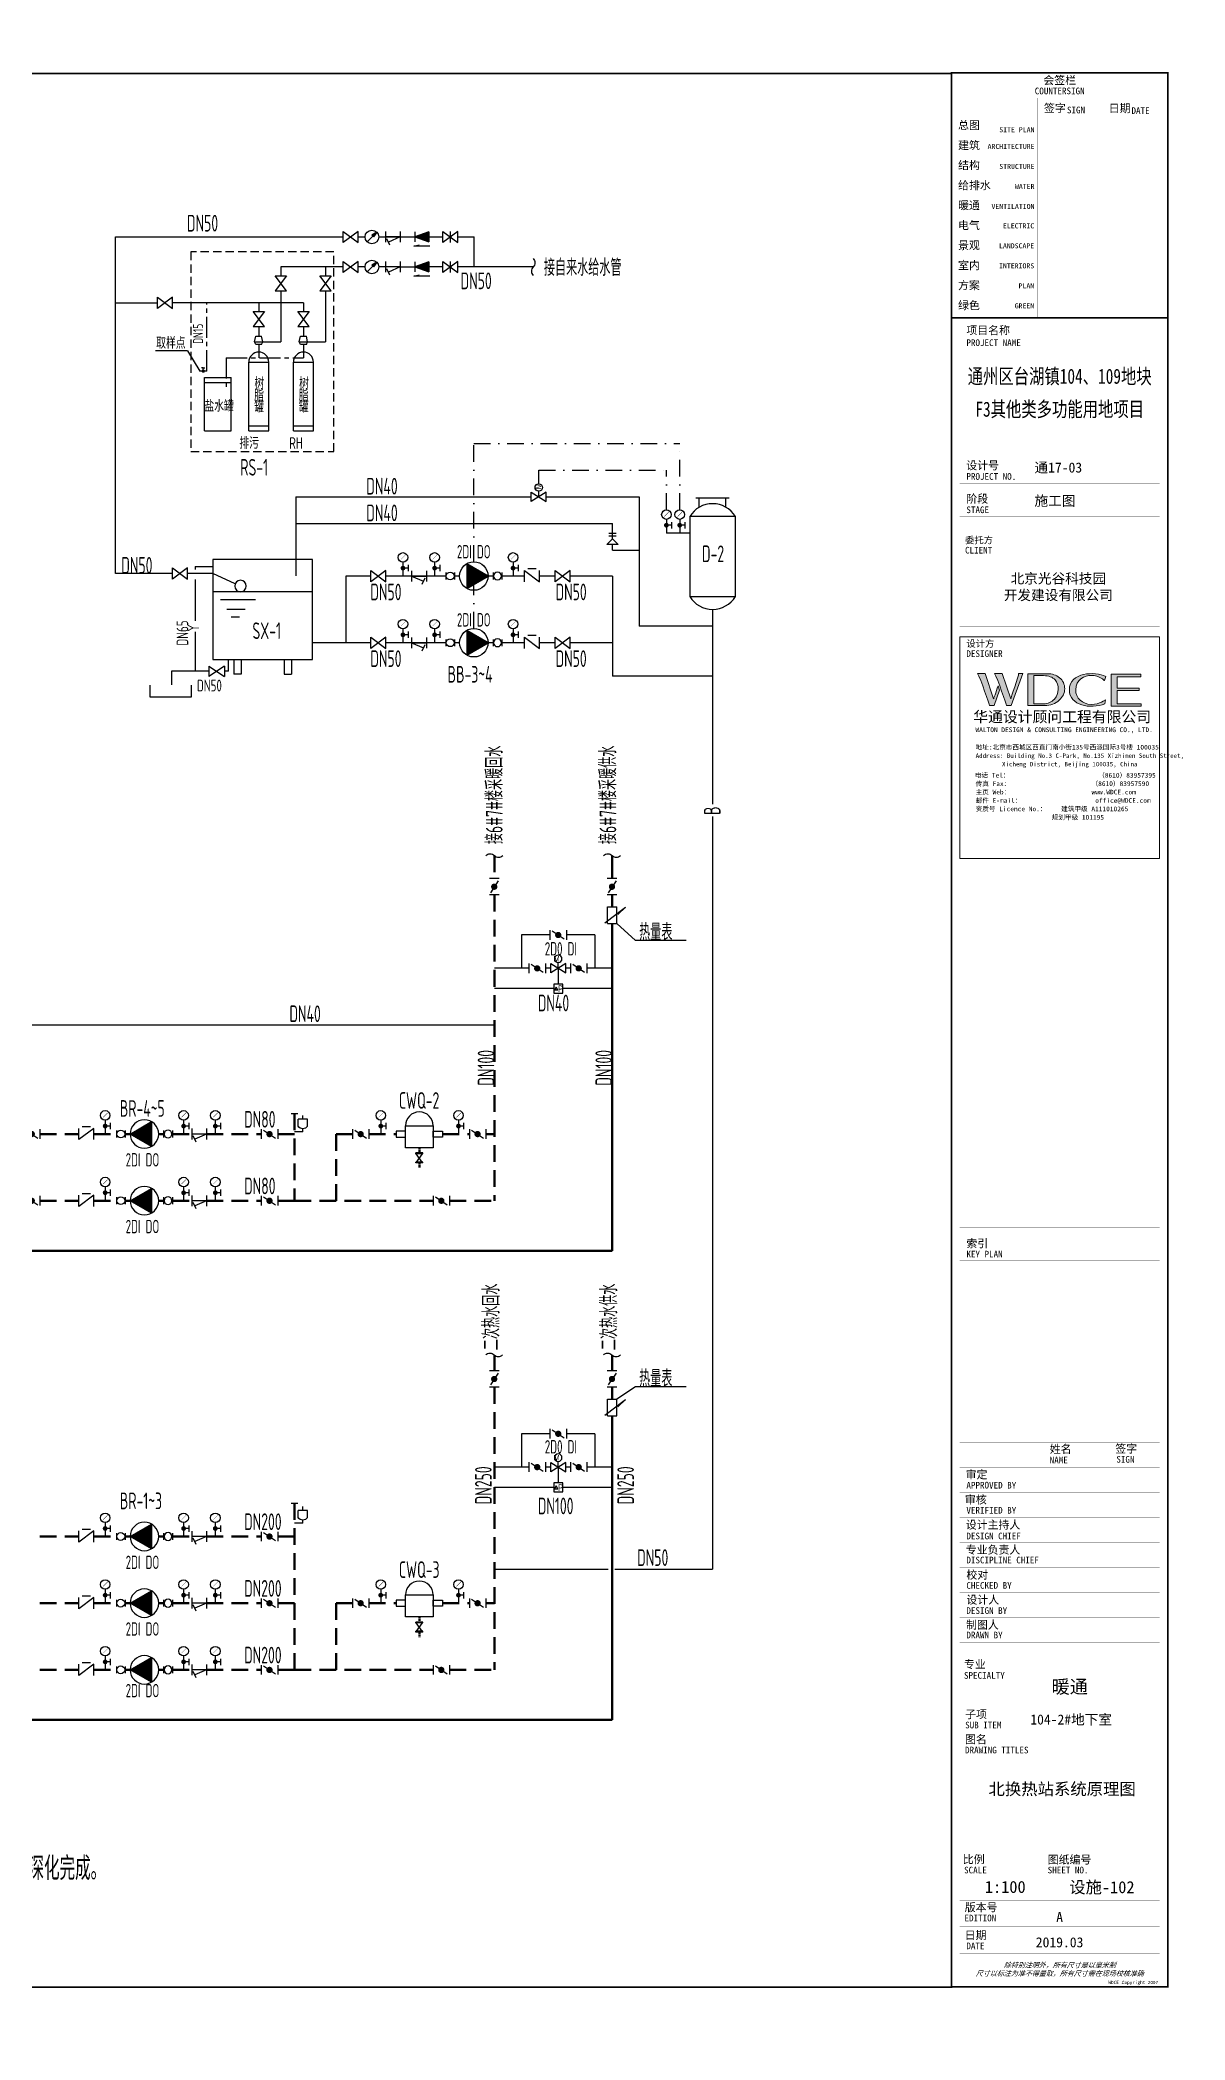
# Model space of a CAD drawing. Extents: x -253824 to 107923, y -224968 to 180578.
# Drawn here: x -11028 to 23332, y -166146 to -106163 of the extents above; entities that cross this region are included whole.
import ezdxf
from ezdxf.enums import TextEntityAlignment as Align

# ---------------------------------------------------------------- set-up
doc = ezdxf.new("R2010")
doc.units = 0
doc.header["$LTSCALE"] = 1000
doc.header["$MEASUREMENT"] = 0
for name, pattern in [('CENTER', [2, 1.25, -0.25, 0.25, -0.25]), ('DASH', [0.35, 0.25, -0.1]), ('DASHDOT', [1, 0.5, -0.25, 0, -0.25]), ('DASHED', [0.75, 0.5, -0.25]), ('DASHED2', [0.375, 0.25, -0.125])]:
    doc.linetypes.add(name, pattern=pattern)
doc.layers.get('0').update_dxf_attribs({"linetype": 'CONTINUOUS'})
doc.layers.get('Defpoints').update_dxf_attribs({"linetype": 'CONTINUOUS'})
for name, color, linetype in [('ACS_COM', 7, 'CONTINUOUS'), ('ACS_COM_BZ', 3, 'CONTINUOUS'), ('ACS_KT_FM', 3, 'CONTINUOUS'), ('ACS_KT_FM_E', 3, 'CONTINUOUS'), ('ACS_PFG_FM_F', 7, 'CONTINUOUS'), ('字', 7, 'CONTINUOUS'), ('建筑图名', 5, 'CONTINUOUS')]:
    doc.layers.add(name, color=color, linetype=linetype)
for name, color, linetype, lineweight in [('ACS_KT_BJ', 4, 'CONTINUOUS', 30), ('ACS_KT_LG', 3, 'CONTINUOUS', 50), ('ACS_KT_LH', 2, 'DASHED', 50), ('cool-water1', 50, 'DASH', 60)]:
    doc.layers.add(name, color=color, linetype=linetype, lineweight=lineweight)
doc.styles.get("Standard").update_dxf_attribs({"font": 'ros.shx', "width": 0.75, "bigfont": 'jd.shx'})
doc.styles.add('华文细黑', font='STXIHEI.TTF', dxfattribs={"height": 10})
doc.styles.add('图签信息$0$hwxh', font='STXIHEI.TTF')
doc.styles.add('图签信息$0$华文细黑', font='STXIHEI.TTF', dxfattribs={"height": 10})
doc.styles.add('等高', font='ros1.shx', dxfattribs={"width": 0.7, "bigfont": 'jd.shx'})

# ---------------------------------------------------------------- blocks, each defined once
blk = doc.blocks.new('blkfm003')
for p, q in [((-1.5, 1.13), (1.5, -1.13)), ((-1.5, -1.13), (-1.5, 1.13)), ((0.84, 1.47), (-0.81, 1.47)), ((1.5, -1.13), (1.5, 1.13))]:
    blk.add_line(p, q)
blk.add_solid([(0.84, 1.47), (0.43, 1.47), (0.43, 1.51)])
blk = doc.blocks.new('HDSB')
at = {"color": 8}
blk.add_lwpolyline([(2.85, 0), (-1.43, 2.47), (-1.43, -2.47)], close=True, dxfattribs=at)
blk.add_circle((0, 0), 2.85)
blk.add_solid([(-1.43, 2.47), (-1.43, -2.47), (2.85, 0)], dxfattribs=at)
blk = doc.blocks.new('H-rfj')
for p, q in [((-0.66, 0.51), (-0.66, -0.52)), ((0.66, 0.51), (0.66, -0.51))]:
    blk.add_line(p, q)
blk.add_circle((0, 0), 0.587)
blk = doc.blocks.new('HDDF')
for p, q in [((-2.47, 1.45), (-2.47, -1.4)), ((1.78, 1.22), (-1.78, -1.17)), ((2.47, 1.45), (2.47, -1.4))]:
    blk.add_line(p, q)
at = {"const_width": 0.944}
blk.add_lwpolyline([(-0.47, 0, 1), (0.47, 0, 1)], format="xyb", close=True, dxfattribs=at)
blk = doc.blocks.new('Yxglq')
for p, q in [((0, 1.07), (0, -1.07)), ((0, 0), (2.37, -1.03)), ((0, 0), (2.99, 0)), ((2.99, 1.07), (2.99, -1.07)), ((2.09, -1.61), (2.71, -0.35))]:
    blk.add_line(p, q)
blk = doc.blocks.new('HDYLB')
for p, q in [((1.64, 2.38), (-0.34, 2.38)), ((0, 4.16), (0, 2.22)), ((0, 2.13), (0, 0)), ((1.64, 1.43), (1.64, 3.33))]:
    blk.add_line(p, q)
blk.add_lwpolyline([(-0.6, 5.02, 0.107, 0.107, 0), (-0.09, 5.53, 0.249, 0.107, 0), (0.7, 6.32, 0.107, 0.107, 0)], format="xyseb")
at = {"const_width": 0.713}
blk.add_lwpolyline([(0, 2.03, -1), (0, 2.74, -1)], format="xyb", close=True, dxfattribs=at)
blk.add_circle((0, 5.59), 1.43)
blk = doc.blocks.new('WAT043')
for p, q in [((-1.99, 1.45), (-1.99, -1.41)), ((-1.99, 1.45), (-1.63, 1.45)), ((-1.64, 1.2), (1.64, -1.2)), ((1.64, 1.2), (-1.64, -1.2)), ((-1.63, 1.45), (-1.63, -1.41)), ((1.7, 1.45), (1.7, -1.41)), ((1.7, 1.45), (2.03, 1.45)), ((2.03, 1.45), (2.03, -1.41)), ((-1.99, -1.41), (-1.63, -1.41)), ((1.7, -1.41), (2.03, -1.41))]:
    blk.add_line(p, q)
blk = doc.blocks.new('zdfqf')
for p, q in [((-0.94, 1.12), (-0.94, 2.55)), ((-0.94, 2.55), (0.94, 2.55)), ((0, 2.55), (0, 3.3)), ((0, 0), (0, 0.62)), ((0.94, 1.12), (0.94, 2.55))]:
    blk.add_line(p, q)
blk.add_arc((0, 1.74), 1.12, 213.2093, 326.7907)
blk = doc.blocks.new('A$C2D6C2F6F')
for p, q in [((0, 0), (469, 304)), ((469, 0), (0, 304)), ((0, 0), (0, 304)), ((469, 0), (469, 304))]:
    blk.add_line(p, q)
blk = doc.blocks.new('HDFQF')
blk.add_line((-6.75, -3.04), (0, 0))
blk.add_circle((-8.33, -3.73), 1.73)
blk = doc.blocks.new('jzf')
for p, q in [((-1.5, 1.125), (1.5, -1.125)), ((1.5, 1.125), (-1.5, -1.125)), ((-1.5, -1.125), (-1.5, 1.125)), ((1.5, -1.125), (1.5, 1.125))]:
    blk.add_line(p, q)
blk = doc.blocks.new('dcf1')
for p, q in [((-1.5, -0.94), (-1.5, 0.94)), ((-1.5, 0.94), (1.5, -0.94)), ((1.5, 0.94), (-1.5, -0.94)), ((0, 0), (0, 1.13)), ((1.5, -0.94), (1.5, 0.94))]:
    blk.add_line(p, q)
blk.add_circle((0, 1.88), 0.75)
at = {"width": 0.8}
blk.add_text('M', height=1.13, rotation=90, dxfattribs=at).set_placement((0.5, 1.52))
blk = doc.blocks.new('aqf1')
for p, q in [((0, 2.25), (-1.125, 1.125)), ((-1.125, 1.125), (1.125, 1.125)), ((-0.75, 3.375), (0.75, 3.375)), ((-0.75, 2.8125), (0.75, 2.8125)), ((0, 2.25), (0, 3.9375)), ((1.125, 1.125), (0, 2.25)), ((0, 0), (0, 1.125))]:
    blk.add_line(p, q)
blk = doc.blocks.new('剖断线')
at = {"color": 3, "flags": 128}
blk.add_lwpolyline([(1, 0, -0.414214), (0, 0, 0.414214), (-1, 0)], format="xyb", dxfattribs=at)
blk = doc.blocks.new('BLKFM002')
for p, q in [((1.5, 1.12), (-1.5, -1.12)), ((-1.5, 1.12), (1.5, -1.12)), ((-1.5, -1.12), (-1.5, 1.12)), ((0, 1.12), (0, -1.12)), ((1.5, -1.12), (1.5, 1.12))]:
    blk.add_line(p, q)
blk = doc.blocks.new('倒流防止器')
blk.add_hatch(color=256).paths.add_polyline_path([(0, 0), (283, -100), (283, 100)])
for p, q in [((0, 100), (0, -100)), ((283, 100), (0, 0)), ((0, 0), (283, -100)), ((283, 100), (283, -100)), ((-16, -186), (89, -156)), ((304, -186), (-16, -186))]:
    blk.add_line(p, q)
blk = doc.blocks.new('ACSSgFj240')
at = {"xscale": 0.00999999999476131, "yscale": 0.00999999999476131, "zscale": 0.00999999999476131}
blk.add_blockref('倒流防止器', (0, 0), dxfattribs=at)
blk = doc.blocks.new('ACSSgFj235')
for p, q in [((-1.2, -1.2), (1.2, 1.2)), ((1.2, 1.2), (0.01, 0.43)), ((0.43, 0.01), (0.01, 0.43)), ((1.2, 1.2), (0.43, 0.01))]:
    blk.add_line(p, q)
blk.add_circle((0, 0), 1.7)
blk = doc.blocks.new('图签信息$0$WDCE Copyright200X')
at = {"const_width": 0.016}
blk.add_lwpolyline([(-10.6, 1.26, 1), (-11.4, 1.26, 1)], format="xyb", close=True, dxfattribs=at)
at = {"style": '图签信息$0$华文细黑'}
for s, p in [('WDCE ', (-11.46, 0.5)), ('     Copyright ', (-3.51, 0.5))]:
    blk.add_text(s, height=1, dxfattribs=at).set_placement(p, align=Align.BOTTOM_RIGHT)
blk.add_text('c', height=0.6, dxfattribs=at).set_placement((-11.04, 1.35), align=Align.MIDDLE_CENTER)
blk.add_attdef('200X', text='', height=1, dxfattribs=at).set_placement((-0.45, 0.5), align=Align.BOTTOM_RIGHT)
blk = doc.blocks.new('图签信息$0$logo2')
h = blk.add_hatch(color=7)
h.paths.add_polyline_path([(19.02, -7.36), (15.84, -7.36), (15.84, -3.97), (18.97, -3.97), (18.97, -4.24), (16.46, -4.24), (16.46, -5.45), (18.81, -5.45), (18.81, -5.69), (16.47, -5.69), (16.47, -7.12), (19.02, -7.12)])
edge = h.paths.add_edge_path()
edge.add_spline(control_points=[(15.26, -4.21), (15.26, -4.21), (15.13, -4.65), (15.13, -4.65), (15.13, -4.65), (14.62, -4.1), (13.73, -4.1), (13.04, -4.1), (12.07, -4.54), (12.08, -5.62), (12.08, -6.49), (12.77, -7.16), (13.73, -7.17), (14.66, -7.17), (15.23, -6.68), (15.23, -6.68), (15.23, -6.68), (15.16, -7.11), (15.16, -7.11), (13.63, -7.7), (11.42, -7.29), (11.41, -5.64), (11.4, -3.72), (14.16, -3.66), (15.26, -4.21)], knot_values=[0, 0, 0, 0, 1, 1, 1, 2, 2, 2, 3, 3, 3, 4, 4, 4, 5, 5, 5, 6, 6, 6, 7, 7, 7, 8, 8, 8, 8], degree=3, periodic=0)
edge = h.paths.add_edge_path(flags=16)
edge.add_spline(control_points=[(10.23, -5.57), (10.23, -5.16), (10.12, -4.83), (9.9, -4.58), (9.63, -4.27), (9.23, -4.12), (8.69, -4.12), (8.69, -4.12), (7.64, -4.12), (7.64, -4.12), (7.64, -4.12), (7.64, -7.1), (7.64, -7.1), (7.64, -7.1), (8.66, -7.1), (8.66, -7.1), (9.13, -7.1), (9.52, -6.93), (9.82, -6.6), (10.09, -6.31), (10.23, -5.96), (10.23, -5.57)], knot_values=[0, 0, 0, 0, 1, 1, 1, 2, 2, 2, 3, 3, 3, 4, 4, 4, 5, 5, 5, 6, 6, 6, 7, 7, 7, 7], degree=3, periodic=0)
edge = h.paths.add_edge_path()
edge.add_spline(control_points=[(10.92, -5.51), (10.92, -5.96), (10.72, -6.37), (10.34, -6.72), (9.92, -7.1), (9.41, -7.29), (8.82, -7.29), (8.82, -7.29), (7.03, -7.29), (7.03, -7.29), (7.03, -7.29), (7.03, -3.92), (7.03, -3.92), (7.03, -3.92), (9.1, -3.92), (9.1, -3.92), (9.59, -3.92), (10.01, -4.06), (10.36, -4.34), (10.73, -4.64), (10.92, -5.03), (10.92, -5.51)], knot_values=[0, 0, 0, 0, 1, 1, 1, 2, 2, 2, 3, 3, 3, 4, 4, 4, 5, 5, 5, 6, 6, 6, 7, 7, 7, 7], degree=3, periodic=0)
at = {"lineweight": 0}
blk.add_lwpolyline([(19.02, -7.36), (15.84, -7.36), (15.84, -3.97), (18.97, -3.97), (18.97, -4.24), (16.46, -4.24), (16.46, -5.45), (18.81, -5.45), (18.81, -5.69), (16.47, -5.69), (16.47, -7.12), (19.02, -7.12), (19.02, -7.36)], dxfattribs=at)
for points, knots in [([(10.92, -5.51), (10.92, -5.96), (10.72, -6.37), (10.34, -6.72), (9.92, -7.1), (9.41, -7.29), (8.82, -7.29), (8.82, -7.29), (7.03, -7.29), (7.03, -7.29), (7.03, -7.29), (7.03, -3.92), (7.03, -3.92), (7.03, -3.92), (9.1, -3.92), (9.1, -3.92), (9.59, -3.92), (10.01, -4.06), (10.36, -4.34), (10.73, -4.64), (10.92, -5.03), (10.92, -5.51)], [0, 0, 0, 0, 1, 1, 1, 2, 2, 2, 3, 3, 3, 4, 4, 4, 5, 5, 5, 6, 6, 6, 7, 7, 7, 7]), ([(10.23, -5.57), (10.23, -5.16), (10.12, -4.83), (9.9, -4.58), (9.63, -4.27), (9.23, -4.12), (8.69, -4.12), (8.69, -4.12), (7.64, -4.12), (7.64, -4.12), (7.64, -4.12), (7.64, -7.1), (7.64, -7.1), (7.64, -7.1), (8.66, -7.1), (8.66, -7.1), (9.13, -7.1), (9.52, -6.93), (9.82, -6.6), (10.09, -6.31), (10.23, -5.96), (10.23, -5.57)], [0, 0, 0, 0, 1, 1, 1, 2, 2, 2, 3, 3, 3, 4, 4, 4, 5, 5, 5, 6, 6, 6, 7, 7, 7, 7]), ([(15.26, -4.21), (15.26, -4.21), (15.13, -4.65), (15.13, -4.65), (15.13, -4.65), (14.62, -4.1), (13.73, -4.1), (13.04, -4.1), (12.07, -4.54), (12.08, -5.62), (12.08, -6.49), (12.77, -7.16), (13.73, -7.17), (14.66, -7.17), (15.23, -6.68), (15.23, -6.68), (15.23, -6.68), (15.16, -7.11), (15.16, -7.11), (13.63, -7.7), (11.42, -7.29), (11.41, -5.64), (11.4, -3.72), (14.16, -3.66), (15.26, -4.21)], [0, 0, 0, 0, 1, 1, 1, 2, 2, 2, 3, 3, 3, 4, 4, 4, 5, 5, 5, 6, 6, 6, 7, 7, 7, 8, 8, 8, 8])]:
    blk.add_open_spline(points, degree=3, knots=knots, dxfattribs=at)
blk = doc.blocks.new('图签信息$0$logo1')
h = blk.add_hatch(color=8)
edge = h.paths.add_edge_path()
edge.add_spline(control_points=[(3.86, -5.21), (3.63, -5.88), (3.39, -6.56), (3.39, -6.56), (3.39, -6.56), (2.5, -3.91), (2.5, -3.91), (2.5, -3.91), (1.8, -3.91), (1.69, -3.91), (2.02, -4.39), (2.95, -7.27), (2.95, -7.27), (2.95, -7.27), (3.44, -7.27), (3.44, -7.27), (3.44, -7.27), (4.03, -5.66), (4.03, -5.66), (4.03, -5.66), (3.86, -5.21), (3.86, -5.21)], knot_values=[0, 0, 0, 0, 1, 1, 1, 2, 2, 2, 3, 3, 3, 4, 4, 4, 5, 5, 5, 6, 6, 6, 7, 7, 7, 7], degree=3, periodic=0)
h = blk.add_hatch(color=7)
edge = h.paths.add_edge_path()
edge.add_spline(control_points=[(6.04, -3.91), (6.09, -4.1), (5.2, -6.56), (5.2, -6.56), (5.2, -6.56), (4.3, -3.91), (4.3, -3.91), (4.3, -3.91), (3.6, -3.91), (3.49, -3.91), (3.82, -4.39), (4.75, -7.27), (4.75, -7.27), (4.75, -7.27), (5.24, -7.27), (5.24, -7.27), (5.24, -7.27), (6.33, -4.3), (6.33, -4.3), (6.33, -4.3), (6.48, -3.91), (6.48, -3.91), (6.48, -3.91), (6.21, -3.91), (6.04, -3.91)], knot_values=[0, 0, 0, 0, 1, 1, 1, 2, 2, 2, 3, 3, 3, 4, 4, 4, 5, 5, 5, 6, 6, 6, 7, 7, 7, 8, 8, 8, 8], degree=3, periodic=0)
at = {"color": 8, "lineweight": 0}
blk.add_open_spline([(3.86, -5.21), (3.63, -5.88), (3.39, -6.56), (3.39, -6.56), (3.39, -6.56), (2.5, -3.91), (2.5, -3.91), (2.5, -3.91), (1.8, -3.91), (1.69, -3.91), (2.02, -4.39), (2.95, -7.27), (2.95, -7.27), (2.95, -7.27), (3.44, -7.27), (3.44, -7.27), (3.44, -7.27), (4.03, -5.66), (4.03, -5.66), (4.03, -5.66), (3.86, -5.21), (3.86, -5.21)], degree=3, knots=[0, 0, 0, 0, 1, 1, 1, 2, 2, 2, 3, 3, 3, 4, 4, 4, 5, 5, 5, 6, 6, 6, 7, 7, 7, 7], dxfattribs=at)
at = {"lineweight": 0}
blk.add_open_spline([(6.04, -3.91), (6.09, -4.1), (5.2, -6.56), (5.2, -6.56), (5.2, -6.56), (4.3, -3.91), (4.3, -3.91), (4.3, -3.91), (3.6, -3.91), (3.49, -3.91), (3.82, -4.39), (4.75, -7.27), (4.75, -7.27), (4.75, -7.27), (5.24, -7.27), (5.24, -7.27), (5.24, -7.27), (6.33, -4.3), (6.33, -4.3), (6.33, -4.3), (6.48, -3.91), (6.48, -3.91), (6.48, -3.91), (6.21, -3.91), (6.04, -3.91)], degree=3, knots=[0, 0, 0, 0, 1, 1, 1, 2, 2, 2, 3, 3, 3, 4, 4, 4, 5, 5, 5, 6, 6, 6, 7, 7, 7, 8, 8, 8, 8], dxfattribs=at)
blk.add_blockref('图签信息$0$logo2', (0, 0))
blk = doc.blocks.new('图签信息$0$时间-logo')
at = {"layer": 'Defpoints', "lineweight": 0}
blk.add_lwpolyline([(0, -23.46), (-21.17, -23.46), (-21.17, 0), (0, 0), (0, -23.46)], dxfattribs=at)
blk.add_blockref('图签信息$0$logo1', (-20.97, 0))
at = {"style": '图签信息$0$hwxh'}
for s, height, p in [('华通设计顾问工程有限公司 ', 1.15, (-19.73, -9.05)), ('WALTON DESIGN & CONSULTING ENGINEERING CO., LTD.', 0.5, (-19.5, -10.1)), ('Address: Building No.3 C-Park, No.135 Xizhimen South Street, ', 0.47, (-19.48, -12.83)), ('地址:北京市西城区西直门南小街135号西派国际3号楼 100035', 0.5, (-19.48, -11.94)), ('电话 Tel：                        （8610）83957395 ', 0.5, (-19.56, -14.91)), ('Xicheng District, Beijing 100035, China ', 0.47, (-16.69, -13.72)), ('传真 Fax：                      （8610）83957590 ', 0.5, (-19.48, -15.8)), ('主页 Web：                      www.WDCE.com ', 0.5, (-19.48, -16.69)), ('资质号 Licence No.：    建筑甲级 A111010265 ', 0.5, (-19.48, -18.47)), ('邮件 E-mail：                    office@WDCE.com ', 0.5, (-19.48, -17.58)), ('   规划甲级 101195', 0.5, (-12.6, -19.36))]:
    blk.add_text(s, height=height, dxfattribs=at).set_placement(p)
blk = doc.blocks.new('图签信息')
at = {"const_width": 0.5}
for points in [[(-65, 574), (-65, 500.5), (0, 500.5), (0, 574)], [(-65, 0), (0, 0), (0, 500.5), (-65, 500.5)]]:
    blk.add_lwpolyline(points, close=True, dxfattribs=at)
at = {"const_width": 0.05}
for points in [[(-65, 566.5), (0, 566.5)], [(-39.14, 566.5), (-39.14, 500.5)], [(-19.1, 566.5), (-19.1, 500.5)], [(-65, 560.5), (0, 560.5)], [(-65, 554.5), (0, 554.5)], [(-65, 548.5), (0, 548.5)], [(-65, 542.5), (0, 542.5)], [(-65, 536.5), (0, 536.5)], [(-65, 530.5), (0, 530.5)], [(-65, 524.5), (0, 524.5)], [(-65, 518.5), (0, 518.5)], [(-65, 512.5), (0, 512.5)], [(-65, 512.5), (0, 512.5)], [(-65, 506.5), (0, 506.5)], [(-65, 500.5), (0, 500.5)], [(-62.5, 450.87), (-2.5, 450.87)], [(-62.5, 440.87), (-2.5, 440.87)], [(-2.5, 407.85), (-2.5, 436.12), (-62.5, 436.12), (-62.5, 407.85)], [(-62.5, 407.85), (-2.5, 407.85)], [(-62.5, 404.92), (-62.5, 227.83)], [(-62.5, 404.92), (-2.5, 404.92)], [(-62.5, 227.83), (-2.5, 227.83), (-2.5, 404.92)], [(-57.5, 338.36), (-7.5, 338.36)], [(-57.5, 288.83), (-7.5, 288.83)], [(-57.5, 234.85), (-7.5, 234.85)], [(-62.5, 227.83), (-2.5, 227.83)], [(-62.5, 217.74), (-2.5, 217.74)], [(-62.5, 103.26), (-2.5, 103.26), (-2.5, 163.26), (-62.5, 163.26), (-62.5, 103.26)], [(-37.5, 163.26), (-37.5, 103.26)], [(-20, 163.26), (-20, 103.26)], [(-62.5, 155.76), (-2.5, 155.76)], [(-62.5, 148.26), (-2.5, 148.26)], [(-62.5, 140.76), (-2.5, 140.76)], [(-62.5, 133.26), (-2.5, 133.26)], [(-62.5, 125.76), (-2.5, 125.76)], [(-62.5, 118.26), (-2.5, 118.26)], [(-62.5, 110.76), (-2.5, 110.76)], [(-62.5, 98.5), (-2.5, 98.5), (-2.5, 10), (-62.5, 10), (-62.5, 98.5)], [(-62.5, 83.5), (-2.5, 83.5)], [(-62.5, 76), (-2.5, 76)], [(-62.5, 40), (-2.5, 40)], [(-37.5, 40), (-37.5, 26)], [(-62.5, 26), (-2.5, 26)], [(-62.5, 18), (-2.5, 18)]]:
    blk.add_lwpolyline(points, dxfattribs=at)
at = {"ltscale": 0.001, "xscale": 2.834689937531525, "yscale": 2.834689937531525, "zscale": 2.834689937531525}
blk.add_blockref('图签信息$0$时间-logo', (-2.5, 404.92), dxfattribs=at)
blk.add_blockref('图签信息$0$WDCE Copyright200X', (-2.5, 0)).add_auto_attribs({'200X': '2007'})
at = {"style": '图签信息$0$华文细黑'}
for s, height, p in [('会签栏', 2.4, (-32.5, 573)), ('COUNTERSIGN', 2, (-32.5, 569.6))]:
    blk.add_text(s, height=height, dxfattribs=at).set_placement(p, align=Align.TOP_CENTER)
for s, height, p in [('签字', 2.4, (-37.22, 564.63)), ('SIGN', 2, (-30.32, 563.88)), ('日期', 2.4, (-17.79, 564.58)), ('总图', 2.4, (-63, 559.5)), ('DATE', 2, (-10.96, 563.7)), ('建筑', 2.4, (-63, 553.5)), ('结构', 2.4, (-63, 547.5)), ('给排水', 2.4, (-63, 541.5)), ('暖通', 2.4, (-63, 535.5)), ('电气', 2.4, (-63, 529.5)), ('景观', 2.4, (-63, 523.5)), ('室内', 2.4, (-63, 517.5)), ('方案', 2.4, (-63, 511.5)), ('绿色', 2.4, (-63, 505.5)), ('项目名称', 2.4, (-60.5, 498)), ('PROJECT NAME', 2, (-60.5, 494.08)), ('设计号', 2.4, (-60.54, 457.48)), ('PROJECT NO.', 2, (-60.5, 453.97)), ('STAGE', 2, (-60.5, 443.97)), ('阶段', 2.4, (-60.5, 447.47)), ('委托方', 2, (-60.9, 434.86)), ('CLIENT', 2, (-60.9, 431.86)), ('设计方', 2, (-60.5, 403.83)), ('DESIGNER', 2, (-60.5, 400.83)), ('索引', 2.4, (-60.5, 224.14)), ('KEY PLAN', 2, (-60.5, 220.74)), ('姓名', 2.4, (-35.5, 162.47)), ('签字', 2.4, (-15.81, 162.57)), ('NAME', 2, (-35.5, 158.96)), ('SIGN', 2, (-15.5, 159.2)), ('审定', 2.4, (-60.73, 154.81)), ('APPROVED BY', 2, (-60.5, 151.44)), ('审核', 2.4, (-60.95, 147.29)), ('设计主持人', 2.4, (-60.68, 139.76)), ('VERIFIED BY', 2, (-60.5, 143.91)), ('专业负责人', 2.4, (-60.67, 132.26)), ('DESIGN CHIEF', 2, (-60.5, 136.19)), ('DISCIPLINE CHIEF', 2, (-60.5, 128.98)), ('校对', 2.4, (-60.5, 124.76)), ('CHECKED BY', 2, (-60.5, 121.37)), ('设计人', 2.4, (-60.5, 117.26)), ('制图人', 2.4, (-60.61, 109.76)), ('DESIGN BY', 2, (-60.5, 113.83)), ('DRAWN BY', 2, (-60.5, 106.5)), ('专业', 2.4, (-61.23, 97.93)), ('SPECIALTY', 2, (-61.23, 94.38)), ('SUB ITEM', 2, (-60.88, 79.5)), ('子项', 2.4, (-60.88, 82.92)), ('DRAWING TITLES', 2, (-60.91, 72)), ('图名', 2.4, (-60.91, 75.41)), ('比例', 2.4, (-61.56, 39.42)), ('SCALE', 2, (-61.19, 36)), ('SHEET NO.', 2, (-36.1, 36)), ('图纸编号', 2.4, (-36.1, 39.32)), ('版本号', 2.4, (-61, 25.03)), ('EDITION', 2, (-61.06, 21.61)), ('日期', 2.4, (-61, 16.68)), ('DATE', 2, (-60.5, 13.26))]:
    blk.add_text(s, height=height, dxfattribs=at).set_placement(p, align=Align.TOP_LEFT)
for s, p in [('ARCHITECTURE', (-40.06, 552.7)), ('SITE PLAN', (-40.06, 557.7)), ('STRUCTURE', (-40.06, 546.7)), ('WATER', (-40.06, 540.7)), ('VENTILATION', (-40.06, 534.7)), ('ELECTRIC', (-40.14, 528.89)), ('LANDSCAPE', (-40.14, 522.89)), ('INTERIORS', (-40.14, 516.89)), ('PLAN', (-40.14, 510.89)), ('GREEN', (-40.14, 504.89))]:
    blk.add_text(s, height=1.5, dxfattribs=at).set_placement(p, align=Align.TOP_RIGHT)
at = {"color": 4, "style": '图签信息$0$华文细黑', "width": 0.75}
for s, p in [('通州区台湖镇104、109地块', (-32.5, 480.78)), ('F3其他类多功能用地项目', (-32.5, 470.91))]:
    blk.add_text(s, height=4.5, dxfattribs=at).set_placement(p, align=Align.CENTER)
at = {"color": 4, "style": '图签信息$0$华文细黑'}
for s, p in [('A', (-32.53, 19.4)), ('2019.03', (-32.53, 11.84))]:
    blk.add_text(s, height=3, dxfattribs=at).set_placement(p, align=Align.CENTER)
at = {"style": '图签信息$0$华文细黑', "oblique": 20}
for s, p in [('除特别注明外，所有尺寸是以毫米制', (-32.5, 6.5)), ('尺寸以标注为准不得量取，所有尺寸需在现场校核准确', (-32.5, 4))]:
    blk.add_text(s, height=1.5, dxfattribs=at).set_placement(p, align=Align.MIDDLE_CENTER)
at = {"color": 4, "ltscale": 0.001, "char_height": 3, "width": 58.4895, "style": '图签信息$0$华文细黑'}
for s, insert, attachment_point in [('通17-03', (-40.06, 455.51), 4), ('施工图', (-40.06, 445.51), 4), ('北京光谷科技园\\P开发建设有限公司', (-32.9, 419.71), 5)]:
    blk.add_mtext(s, dxfattribs=dict(at, insert=insert, attachment_point=attachment_point))
blk = doc.blocks.new('图签-A1')
at = {"color": 2}
blk.add_blockref('图签信息', (0, 0), dxfattribs=at)
blk = doc.blocks.new('图框-A1')
for points, const_width in [([(0, 0), (841, 0), (841, 594), (0, 594)], 0.05), ([(766, 584), (25, 584), (25, 10), (766, 10)], 0.5)]:
    blk.add_lwpolyline(points, close=True, dxfattribs=dict(const_width=const_width))
blk = doc.blocks.new('DDZF')
for p, q in [((1.5, 0.94), (-1.5, -0.94)), ((-1.5, 0.94), (1.5, -0.94)), ((-1.5, -0.94), (-1.5, 0.94)), ((0, 0), (0, 1.12)), ((1.5, -0.94), (1.5, 0.94))]:
    blk.add_line(p, q)
blk.add_circle((0, 1.88), 0.75)
at = {"width": 0.8}
blk.add_text('M', height=1.12, dxfattribs=at).set_placement((-0.31, 1.32))
blk = doc.blocks.new('ACSSgFj196')
for p, q in [((-0.68, 1.33), (-0.68, 0)), ((0.68, 1.33), (-0.68, 1.33)), ((-0.68, 0), (0.68, 0)), ((-0.3, 0.9), (-0.56, 0.46)), ((-0.56, 0.46), (-0.05, 0.46)), ((-0.05, 0.46), (-0.3, 0.9)), ((0.68, 0), (0.68, 1.33))]:
    blk.add_line(p, q)
at = {"width": 0.7}
blk.add_text('P', height=1, dxfattribs=at).set_placement((-0.02, 0.14))
blk = doc.blocks.new('HDLLJ')
for p, q in [((-2.47, 1.52), (2.47, 1.52)), ((-2.47, -1.33), (-2.47, 1.52)), ((2.47, -1.33), (2.47, 1.52)), ((-2.47, -1.33), (2.47, -1.33))]:
    blk.add_line(p, q)
blk.add_lwpolyline([(-2.33, -2.12), (2.38, 4.1), (0.16, 1.79), (1.04, 2.33)])

msp = doc.modelspace()

# ---------------------------------------------------------------- linework, layer by layer
at = {"layer": 'ACS_COM', "color": 2, "linetype": 'CENTER', "ltscale": 0.5}
for p, q in [((-3800, -112970), (-3800, -113238)), ((-6025, -116093), (-6025, -114042)), ((-5438, -115692), (-3123, -115692)), ((-5438, -115692), (-5438, -116613)), ((-6025, -116093), (-6232, -116093))]:
    msp.add_line(p, q, dxfattribs=at)
at = {"layer": 'ACS_COM'}
for p, q in [((-4589, -115211), (-4550, -115049)), ((-4550, -115049), (-4376, -115049)), ((-4337, -115211), (-4376, -115049)), ((-3249, -115211), (-3210, -115049)), ((-3210, -115049), (-3035, -115049)), ((-2996, -115211), (-3035, -115049)), ((-6598, -115482), (-7564, -115482)), ((-4589, -115211), (-4337, -115211)), ((-4550, -115291), (-4589, -115211)), ((-4376, -115291), (-4550, -115291)), ((-4376, -115291), (-4337, -115211)), ((-3249, -115211), (-2996, -115211)), ((-3210, -115291), (-3249, -115211)), ((-3035, -115291), (-3210, -115291)), ((-3035, -115291), (-2996, -115211)), ((9654, -119905), (8654, -119905)), ((8754, -120177), (8754, -119905)), ((8754, -120177), (8754, -119905)), ((9554, -120177), (9554, -119905)), ((8469, -120955), (7769, -120955)), ((-6370, -121954), (-5846, -121954)), ((-6370, -121954), (-6370, -122043)), ((-6370, -122344), (-6370, -123582)), ((-2846, -122713), (-5846, -122713)), ((-4562, -122953), (-5610, -122953)), ((-4869, -123243), (-5417, -123243)), ((-5046, -123469), (-5288, -123469)), ((-6370, -123909), (-6370, -125096)), ((-5373, -125096), (-5373, -124740)), ((-5211, -124740), (-5211, -125182)), ((-4993, -124740), (-4993, -125182)), ((-3698, -124740), (-3698, -125182)), ((-3480, -124740), (-3480, -125182)), ((-7082, -125096), (-7082, -125504)), ((-5957, -125096), (-7082, -125096)), ((-5373, -125096), (-5489, -125096)), ((-4993, -125182), (-5211, -125182)), ((-3698, -125182), (-3480, -125182)), ((-7720, -125869), (-7720, -125511)), ((-6490, -125869), (-7720, -125869)), ((-6490, -125511), (-6490, -125869))]:
    msp.add_line(p, q, dxfattribs=at)
at = {"layer": 'ACS_COM', "color": 7}
for p, q in [((-6598, -115482), (-6232, -116093)), ((-6128, -115993), (-6178, -115993)), ((-6128, -116093), (-6128, -115993)), ((-6128, -115993), (-6078, -115993))]:
    msp.add_line(p, q, dxfattribs=at)
at = {"layer": 'ACS_COM', "color": 2}
for p, q in [((-4463, -115291), (-4463, -115524)), ((-4463, -115291), (-4463, -115692)), ((-3123, -115291), (-3123, -115524)), ((-3123, -115291), (-3123, -115692)), ((-6095, -117882), (-6095, -116281)), ((-6095, -116281), (-5295, -116281)), ((-5295, -117882), (-5295, -116281)), ((-4763, -117882), (-4763, -115824)), ((-4763, -115824), (-4163, -115824)), ((-4163, -117882), (-4163, -115824)), ((-3423, -117882), (-3423, -115824)), ((-3423, -115824), (-2823, -115824)), ((-2823, -117882), (-2823, -115824)), ((-6095, -116431), (-5295, -116431)), ((-6095, -117882), (-5295, -117882)), ((-4763, -117732), (-4163, -117732)), ((-4763, -117882), (-4163, -117882)), ((-3423, -117732), (-2823, -117732)), ((-3423, -117882), (-2823, -117882))]:
    msp.add_line(p, q, dxfattribs=at)
at = {"layer": 'ACS_COM', "linetype": 'DASHDOT'}
for p, q in [((1991, -123812), (1991, -118266)), ((1991, -118266), (8169, -118266)), ((8169, -120254), (8169, -118266)), ((3939, -119472), (3939, -119066)), ((3939, -119066), (7769, -119066)), ((7769, -120254), (7769, -119066))]:
    msp.add_line(p, q, dxfattribs=at)
at = {"layer": 'ACS_COM', "ltscale": 0.2}
for p, q in [((-3494, -138359), (-3294, -138359)), ((-3494, -150044), (-3294, -150044))]:
    msp.add_line(p, q, dxfattribs=at)
at = {"layer": 'ACS_COM', "color": 8, "linetype": 'DASHED2'}
msp.add_lwpolyline([(-6506, -118508), (-2210, -118508), (-2210, -112519), (-6506, -112519)], close=True, dxfattribs=at)
at = {"layer": 'ACS_COM', "color": 7, "const_width": 50}
msp.add_lwpolyline([(-6153, -116093, 1), (-6103, -116093, 1)], format="xyb", close=True, dxfattribs=at)
at = {"layer": 'ACS_COM'}
for points in [[(9840, -120455), (8469, -120455), (8469, -122855), (9840, -122855)], [(-2846, -121740), (-5846, -121740), (-5846, -124740), (-2846, -124740)], [(-58, -138884), (-339, -138884), (-339, -139064), (-58, -139064)], [(-58, -138727), (769, -138727), (769, -139387), (-58, -139387)], [(769, -138884), (1050, -138884), (1050, -139064), (769, -139064)], [(-58, -152954), (-339, -152954), (-339, -153135), (-58, -153135)], [(-58, -152798), (769, -152798), (769, -153458), (-58, -153458)], [(769, -152954), (1050, -152954), (1050, -153135), (769, -153135)]]:
    msp.add_lwpolyline(points, close=True, dxfattribs=at)
at = {"layer": 'ACS_COM', "color": 2}
for centre in [(-4463, -115824), (-3123, -115824)]:
    msp.add_arc(centre, 300, 0, 180, dxfattribs=at)
at = {"layer": 'ACS_COM'}
for centre, radius, start, end in [((9154, -120872), 802, 31.30118, 148.69882), ((9154, -122438), 802, 211.30118, 328.69882), ((356, -138727), 414, 0, 180), ((356, -152798), 414, 0, 180)]:
    msp.add_arc(centre, radius, start, end, dxfattribs=at)
at = {"layer": 'ACS_COM_BZ'}
for p, q in [((6842, -133170), (6282, -132658)), ((8358, -133170), (6842, -133170)), ((6842, -146555), (6282, -146929)), ((8358, -146555), (6842, -146555))]:
    msp.add_line(p, q, dxfattribs=at)
at = {"layer": 'ACS_KT_BJ'}
for p, q in [((-8761, -112070), (-1930, -112070)), ((-8761, -122167), (-8761, -112070)), ((-1480, -112070), (-1272, -112070)), ((-864, -112070), (1058, -112070)), ((1508, -112070), (2005, -112070)), ((2005, -112970), (2005, -112070)), ((-1930, -112970), (-3800, -112970)), ((-2459, -112970), (-2459, -113238)), ((-1272, -112970), (-1480, -112970)), ((-665, -112970), (-864, -112970)), ((-216, -112970), (218, -112970)), ((1040, -112970), (642, -112970)), ((3769, -112970), (1508, -112970)), ((-3800, -113688), (-3800, -115211)), ((-2459, -113688), (-2459, -115211)), ((-8761, -114042), (-7501, -114042)), ((-3123, -114042), (-7051, -114042)), ((-4463, -114042), (-4463, -114302)), ((-3123, -114042), (-3123, -114302)), ((-4463, -114752), (-4463, -115049)), ((-3123, -114752), (-3123, -115049)), ((-4337, -115211), (-3800, -115211)), ((-2996, -115211), (-2459, -115211)), ((-3346, -119866), (3714, -119866)), ((-3346, -119866), (-3346, -122235)), ((4164, -119866), (6954, -119866)), ((6954, -119866), (6954, -123740)), ((-3346, -120666), (6154, -120666)), ((6154, -120875), (6154, -120666)), ((6154, -121466), (6954, -121466)), ((-7053, -122167), (-8761, -122167)), ((-5846, -122167), (-6603, -122167)), ((-1104, -122240), (-1846, -122240)), ((-1846, -122240), (-1846, -124240)), ((1150, -122240), (-654, -122240)), ((1563, -122240), (1413, -122240)), ((2569, -122240), (2419, -122240)), ((3510, -122240), (2832, -122240)), ((4434, -122240), (3960, -122240)), ((6154, -122240), (4884, -122240)), ((6154, -122240), (6154, -124240)), ((9154, -123240), (9154, -125240)), ((9154, -123740), (6954, -123740)), ((-1104, -124240), (-2846, -124240)), ((1150, -124240), (-654, -124240)), ((1563, -124240), (1413, -124240)), ((2569, -124240), (2419, -124240)), ((3510, -124240), (2832, -124240)), ((4434, -124240), (3960, -124240)), ((6154, -124240), (4884, -124240)), ((6154, -124240), (6154, -125240)), ((9154, -125240), (6154, -125240)), ((9154, -125240), (9154, -129085)), ((9154, -129448), (9154, -152025)), ((4276, -133003), (3423, -133003)), ((3423, -133003), (3423, -134003)), ((5623, -133003), (4769, -133003)), ((5623, -133003), (5623, -134003)), ((3646, -134003), (2606, -134003)), ((4298, -134003), (4139, -134003)), ((4891, -134003), (4748, -134003)), ((6139, -134003), (5385, -134003)), ((4387, -134613), (2606, -134613)), ((6139, -134613), (4658, -134613)), ((2606, -135713), (-18687, -135713)), ((4276, -147963), (3423, -147963)), ((3423, -147963), (3423, -148963)), ((5623, -147963), (4769, -147963)), ((5623, -147963), (5623, -148963)), ((3646, -148963), (2606, -148963)), ((4298, -148963), (4139, -148963)), ((4891, -148963), (4748, -148963)), ((6139, -148963), (5385, -148963)), ((4387, -149572), (2606, -149572)), ((6139, -149572), (4658, -149572)), ((2606, -152025), (6026, -152025)), ((6226, -152025), (9154, -152025))]:
    msp.add_line(p, q, dxfattribs=at)
at = {"layer": 'ACS_KT_FM'}
for p, q in [((-3144, -138910), (-3394, -138910)), ((-3144, -150644), (-3394, -150644))]:
    msp.add_line(p, q, dxfattribs=at)
at = {"layer": 'ACS_KT_LG'}
for p, q in [((6139, -130619), (6139, -131311)), ((6139, -132165), (6139, -131804)), ((6139, -131804), (6139, -132165)), ((6139, -132658), (6139, -142474)), ((-18016, -142474), (6139, -142474)), ((6139, -145604), (6139, -146075)), ((6139, -146569), (6139, -146929)), ((6139, -146929), (6139, -146569)), ((6139, -146569), (6139, -146929)), ((6139, -147422), (6139, -156544)), ((-20021, -156544), (6139, -156544))]:
    msp.add_line(p, q, dxfattribs=at)
at = {"layer": 'ACS_KT_LH'}
for p, q in [((2606, -130619), (2606, -131311)), ((2606, -131805), (2606, -140974)), ((-3394, -138359), (-3394, -140974)), ((-11028, -138974), (-9863, -138974)), ((-9413, -138974), (-8735, -138974)), ((-8472, -138974), (-8322, -138974)), ((-7466, -138974), (-7316, -138974)), ((-7053, -138974), (-6476, -138974)), ((-6027, -138974), (-4387, -138974)), ((-3894, -138974), (-3394, -138974)), ((-2136, -138974), (-1652, -138974)), ((-2136, -138974), (-2136, -140974)), ((-1158, -138974), (-339, -138974)), ((1050, -138974), (1856, -138974)), ((2349, -138974), (2606, -138974)), ((-11028, -140974), (-9863, -140974)), ((-9413, -140974), (-8735, -140974)), ((-8472, -140974), (-8322, -140974)), ((-7466, -140974), (-7316, -140974)), ((-7053, -140974), (-6460, -140974)), ((-6027, -140974), (-4387, -140974)), ((-3894, -140974), (-3394, -140974)), ((-3394, -140974), (768, -140974)), ((1261, -140974), (2606, -140974)), ((2606, -145604), (2606, -146075)), ((2606, -146569), (2606, -155044)), ((-3394, -150044), (-3394, -155044)), ((-11028, -151044), (-9863, -151044)), ((-9413, -151044), (-8735, -151044)), ((-8472, -151044), (-8322, -151044)), ((-7466, -151044), (-7316, -151044)), ((-7053, -151044), (-6476, -151044)), ((-6027, -151044), (-4387, -151044)), ((-3894, -151044), (-3394, -151044)), ((-11028, -153044), (-9863, -153044)), ((-9413, -153044), (-8735, -153044)), ((-8472, -153044), (-8322, -153044)), ((-7466, -153044), (-7316, -153044)), ((-7053, -153044), (-6476, -153044)), ((-6027, -153044), (-4387, -153044)), ((-3894, -153044), (-3394, -153044)), ((-2136, -153044), (-1652, -153044)), ((-2136, -153044), (-2136, -155044)), ((-1158, -153044), (-339, -153044)), ((1050, -153044), (1856, -153044)), ((2606, -153044), (2349, -153044)), ((-11028, -155044), (-9863, -155044)), ((-9413, -155044), (-8735, -155044)), ((-8472, -155044), (-8322, -155044)), ((-7466, -155044), (-7316, -155044)), ((-7053, -155044), (-6460, -155044)), ((-6027, -155044), (-4387, -155044)), ((-3894, -155044), (-3394, -155044)), ((-3394, -155044), (768, -155044)), ((1261, -155044), (2606, -155044))]:
    msp.add_line(p, q, dxfattribs=at)
at = {"layer": 'ACS_PFG_FM_F'}
for p, q in [((4523, -134003), (4523, -134479)), ((4523, -148963), (4523, -149439))]:
    msp.add_line(p, q, dxfattribs=at)
at = {"layer": 'cool-water1', "ltscale": 0.2}
for p, q in [((356, -139387), (356, -139540)), ((356, -139841), (356, -139993)), ((356, -153458), (356, -153610)), ((356, -153911), (356, -154064))]:
    msp.add_line(p, q, dxfattribs=at)

# ---------------------------------------------------------------- block references
at = {"xscale": 100, "yscale": 100, "zscale": 100}
for name, p in [('图框-A1', (-60279, -165565)), ('图签-A1', (22821, -164550)), ('图框-A1', (-60279, -224965))]:
    msp.add_blockref(name, p, dxfattribs=at)
at = {"xscale": -75, "yscale": 75, "zscale": 75, "rotation": 270}
for p in [(354, -139692), (354, -153762)]:
    msp.add_blockref('WAT043', p, dxfattribs=at)
at = {"layer": 'ACS_COM', "xscale": 254, "yscale": 254, "zscale": 254}
for p, rotation in [((3769, -112970), 90), ((2606, -130619), 180), ((6139, -130619), 180), ((2600, -145598), 180), ((6133, -145598), 180)]:
    msp.add_blockref('剖断线', p, dxfattribs=dict(at, rotation=rotation))
at = {"layer": 'ACS_COM', "xscale": -1, "rotation": 180}
msp.add_blockref('A$C2D6C2F6F', (-5957, -124944), dxfattribs=at)
at = {"layer": 'ACS_KT_FM'}
for name, p, xscale, yscale, zscale in [('jzf', (-1705, -112070), 150, 150, 1.5), ('ACSSgFj235', (-1068, -112070), 120, 120, 1.2), ('Yxglq', (-216, -112070), -150, 150, 1.5), ('ACSSgFj240', (218, -112070), 150, 150, 1.5), ('BLKFM002', (1283, -112070), 150, 150, 1.5), ('ACSSgFj235', (-1068, -112970), 120, 120, 1.2), ('jzf', (-1705, -112970), 150, 150, 1.5), ('Yxglq', (-216, -112970), -150, 150, 1.5), ('ACSSgFj240', (218, -112970), 150, 150, 1.5), ('BLKFM002', (1283, -112970), 150, 150, 1.5), ('jzf', (-7276, -114042), 150, 150, 1.5), ('aqf1', (6154, -121466), -150, 150, 1.5), ('jzf', (-6828, -122167), -150, 150, 1.5), ('jzf', (-879, -122240), -150, 150, 1.5), ('Yxglq', (124, -122240), 150, 150, 1.5), ('H-rfj', (1282, -122240), 200, 200, 2), ('HDSB', (1991, -122240), 150, 150, 1.5), ('H-rfj', (2701, -122240), -200, 200, 2), ('blkfm003', (3735, -122240), 150, 150, 1.5), ('jzf', (4659, -122240), -150, 150, 1.5), ('jzf', (-879, -124240), -150, 150, 1.5), ('Yxglq', (124, -124240), 150, 150, 1.5), ('H-rfj', (1282, -124240), 200, 200, 2), ('HDSB', (1991, -124240), 150, 150, 1.5), ('H-rfj', (2701, -124240), -200, 200, 2), ('blkfm003', (3735, -124240), 150, 150, 1.5), ('jzf', (4659, -124240), -150, 150, 1.5), ('ACSSgFj196', (4523, -134746), 200, 200, 2), ('HDSB', (-7894, -138974), -150, 150, 1.5), ('zdfqf', (-3144, -138910), -150, 150, 1.5), ('blkfm003', (-9638, -138974), -150, 150, 1.5), ('H-rfj', (-8604, -138974), 200, 200, 2), ('H-rfj', (-7185, -138974), -200, 200, 2), ('Yxglq', (-6027, -138974), -150, 150, 1.5), ('blkfm003', (-9638, -140974), -150, 150, 1.5), ('H-rfj', (-8604, -140974), 200, 200, 2), ('HDSB', (-7894, -140974), -150, 150, 1.5), ('H-rfj', (-7185, -140974), -200, 200, 2), ('Yxglq', (-6027, -140974), -150, 150, 1.5), ('ACSSgFj196', (4523, -149706), 200, 200, 2), ('zdfqf', (-3144, -150644), -150, 150, 1.5), ('blkfm003', (-9638, -151044), -150, 150, 1.5), ('H-rfj', (-8604, -151044), 200, 200, 2), ('HDSB', (-7894, -151044), -150, 150, 1.5), ('H-rfj', (-7185, -151044), -200, 200, 2), ('Yxglq', (-6027, -151044), -150, 150, 1.5), ('blkfm003', (-9638, -153044), -150, 150, 1.5), ('H-rfj', (-8604, -153044), 200, 200, 2), ('HDSB', (-7894, -153044), -150, 150, 1.5), ('H-rfj', (-7185, -153044), -200, 200, 2), ('Yxglq', (-6027, -153044), -150, 150, 1.5), ('HDSB', (-7894, -155044), -150, 150, 1.5), ('blkfm003', (-9638, -155044), -150, 150, 1.5), ('H-rfj', (-8604, -155044), 200, 200, 2), ('H-rfj', (-7185, -155044), -200, 200, 2), ('Yxglq', (-6027, -155044), -150, 150, 1.5)]:
    msp.add_blockref(name, p, dxfattribs=dict(at, xscale=xscale, yscale=yscale, zscale=zscale))
at = {"layer": 'ACS_KT_FM', "xscale": 150, "yscale": 150, "zscale": 1.5, "rotation": 270}
for p in [(-3800, -113463), (-2459, -113463), (-4463, -114527), (-3123, -114527)]:
    msp.add_blockref('jzf', p, dxfattribs=at)
at = {"layer": 'ACS_KT_FM', "yscale": 100}
for name, p, xscale in [('HDYLB', (7769, -120955), 100), ('HDYLB', (8169, -120955), 100), ('HDYLB', (-136, -122240), 100), ('HDYLB', (814, -122240), 100), ('HDYLB', (3168, -122240), 100), ('HDFQF', (-5846, -122167), -100), ('HDYLB', (-136, -124240), 100), ('HDYLB', (814, -124240), 100), ('HDYLB', (3168, -124240), 100), ('HDDF', (4523, -133006), -100), ('HDDF', (3892, -134006), -100), ('HDDF', (5138, -134006), -100), ('HDYLB', (-9072, -138974), 100), ('HDYLB', (-6718, -138974), 100), ('HDYLB', (-5767, -138974), 100), ('HDYLB', (-802, -138974), 100), ('HDYLB', (1530, -138974), 100), ('HDDF', (-11275, -138977), -100), ('HDDF', (-4141, -138977), -100), ('HDDF', (-1405, -138977), -100), ('HDDF', (2103, -138977), -100), ('HDYLB', (-9072, -140974), 100), ('HDYLB', (-6718, -140974), 100), ('HDYLB', (-5767, -140974), 100), ('HDDF', (-11275, -140977), -100), ('HDDF', (-4141, -140977), -100), ('HDDF', (1015, -140977), -100), ('HDDF', (4523, -147965), -100), ('HDDF', (3892, -148965), -100), ('HDDF', (5138, -148965), -100), ('HDYLB', (-9072, -151044), 100), ('HDYLB', (-6718, -151044), 100), ('HDYLB', (-5767, -151044), 100), ('HDDF', (-4141, -151047), -100), ('HDYLB', (-9072, -153044), 100), ('HDYLB', (-6718, -153044), 100), ('HDYLB', (-5767, -153044), 100), ('HDYLB', (-802, -153044), 100), ('HDYLB', (1530, -153044), 100), ('HDDF', (-4141, -153047), -100), ('HDDF', (-1405, -153047), -100), ('HDDF', (2103, -153047), -100), ('HDYLB', (-9072, -155044), 100), ('HDYLB', (-6718, -155044), 100), ('HDYLB', (-5767, -155044), 100), ('HDDF', (-4141, -155047), -100), ('HDDF', (1015, -155047), -100)]:
    msp.add_blockref(name, p, dxfattribs=dict(at, xscale=xscale))
at = {"layer": 'ACS_KT_FM', "xscale": -100, "yscale": 100, "rotation": 270}
for name, p in [('HDDF', (2603, -131558)), ('HDDF', (6136, -131558)), ('HDLLJ', (6130, -132411)), ('HDDF', (2603, -146322)), ('HDDF', (6136, -146322)), ('HDLLJ', (6130, -147176))]:
    msp.add_blockref(name, p, dxfattribs=at)
at = {"layer": 'ACS_KT_FM_E', "yscale": 150, "zscale": 1.5}
for name, p, xscale in [('dcf1', (3939, -119866), 150), ('DDZF', (4523, -134003), -150), ('DDZF', (4523, -148963), -150)]:
    msp.add_blockref(name, p, dxfattribs=dict(at, xscale=xscale))

# ---------------------------------------------------------------- texts
at = {"layer": 'ACS_COM', "style": '等高', "width": 0.8}
for s, p in [('取样点', (-7540, -115424)), ('树', (-4592, -116631)), ('树', (-3251, -116631)), ('盐水罐', (-6094, -117312)), ('脂', (-4601, -116990)), ('罐', (-4601, -117339)), ('罐', (-3261, -117339)), ('脂', (-3261, -116990)), ('排污', (-5046, -118426)), ('RH', (-3548, -118426)), ('DN50', (-6318, -125699))]:
    msp.add_text(s, height=350, dxfattribs=at).set_placement(p)
at = {"layer": 'ACS_COM', "color": 7, "style": '等高', "width": 0.8}
msp.add_text('DN15', height=300, rotation=90, dxfattribs=at).set_placement((-6133, -115276))
at = {"layer": 'ACS_COM', "style": '等高', "width": 0.8}
for s, p in [('DN65', (-6579, -124328)), ('Y', (-6250, -123904))]:
    msp.add_text(s, height=350, rotation=90, dxfattribs=at).set_placement(p)
at = {"layer": 'ACS_COM_BZ', "style": '等高', "width": 0.7}
for s, height, rotation, p in [('DN50', 500, 0, (-6617, -111907)), ('接自来水给水管', 500, 360, (4094, -113236)), ('DN50', 500, 0, (1593, -113636)), ('RS-1', 500, 0, (-5018, -119227)), ('DN40', 500, 360, (-1236, -119795)), ('DN40', 500, 360, (-1236, -120595)), ('DN50', 500, 360, (-8587, -122167)), ('2DI DO', 400, 360, (1484, -121710)), ('D-2', 500, 0, (8838, -121822)), ('DN50', 500, 360, (-1114, -122967)), ('DN50', 500, 360, (4442, -122967)), ('2DI DO', 400, 360, (1484, -123753)), ('SX-1', 500, 0, (-4653, -124130)), ('DN50', 500, 360, (-1114, -124967)), ('DN50', 500, 360, (4442, -124967)), ('BB-3~4', 500, 0, (1204, -125436)), ('接6#7#楼采暖回水', 500, 90, (2856, -130281)), ('接6#7#楼采暖供水', 500, 90, (6266, -130281)), ('B', 500, 90, (9393, -129404)), ('热量表', 500, 0, (6952, -133170)), ('DN40', 500, 0, (3910, -135296)), ('DN40', 500, 0, (-3543, -135617)), ('DN100', 500, 90, (2606, -137524)), ('DN100', 500, 90, (6139, -137524)), ('BR-4~5', 500, 0, (-8632, -138457)), ('CWQ-2', 500, 360, (-259, -138218)), ('DN80', 500, 0, (-4903, -138782)), ('2DI DO', 400, 360, (-8457, -139948)), ('DN80', 500, 0, (-4903, -140782)), ('2DI DO', 400, 360, (-8457, -141948)), ('二次热水回水', 500, 90, (2762, -145457)), ('二次热水供水', 500, 90, (6295, -145457)), ('热量表', 500, 0, (6952, -146555)), ('DN250', 500, 90, (2527, -150080)), ('DN250', 500, 90, (6796, -150080)), ('BR-1~3', 500, 0, (-8632, -150226)), ('DN100', 500, 0, (3910, -150379)), ('DN200', 500, 0, (-4903, -150852)), ('2DI DO', 400, 360, (-8457, -152019)), ('DN50', 500, 0, (6891, -151929)), ('DN200', 500, 0, (-4903, -152852)), ('CWQ-3', 500, 360, (-259, -152288)), ('2DI DO', 400, 360, (-8457, -154019)), ('DN200', 500, 0, (-4903, -154852)), ('2DI DO', 400, 360, (-8457, -155866))]:
    msp.add_text(s, height=height, rotation=rotation, dxfattribs=at).set_placement(p)
for p in [(4603, -133419), (4603, -148355)]:
    msp.add_text('2D0 DI', height=400, rotation=360, dxfattribs=at).set_placement(p, align=Align.MIDDLE_CENTER)
msp.add_text('注：换热站自控系统由专业厂家二次深化完成。', height=700, dxfattribs=at).set_placement((-13931, -160962), align=Align.MIDDLE)
at = {"layer": '字', "style": '华文细黑'}
for s, height, p in [('104-2#地下室', 300, (18689, -156684)), ('北换热站系统原理图', 360, (17435, -158797)), ('设施-102', 360, (19856, -161743)), ('1:100', 360, (17325, -161735))]:
    msp.add_text(s, height=height, dxfattribs=at).set_placement(p)
at = {"layer": '建筑图名', "style": '华文细黑'}
msp.add_text('暖通', height=400, dxfattribs=at).set_placement((19327, -155751))

doc.saveas('drawing.dxf')
